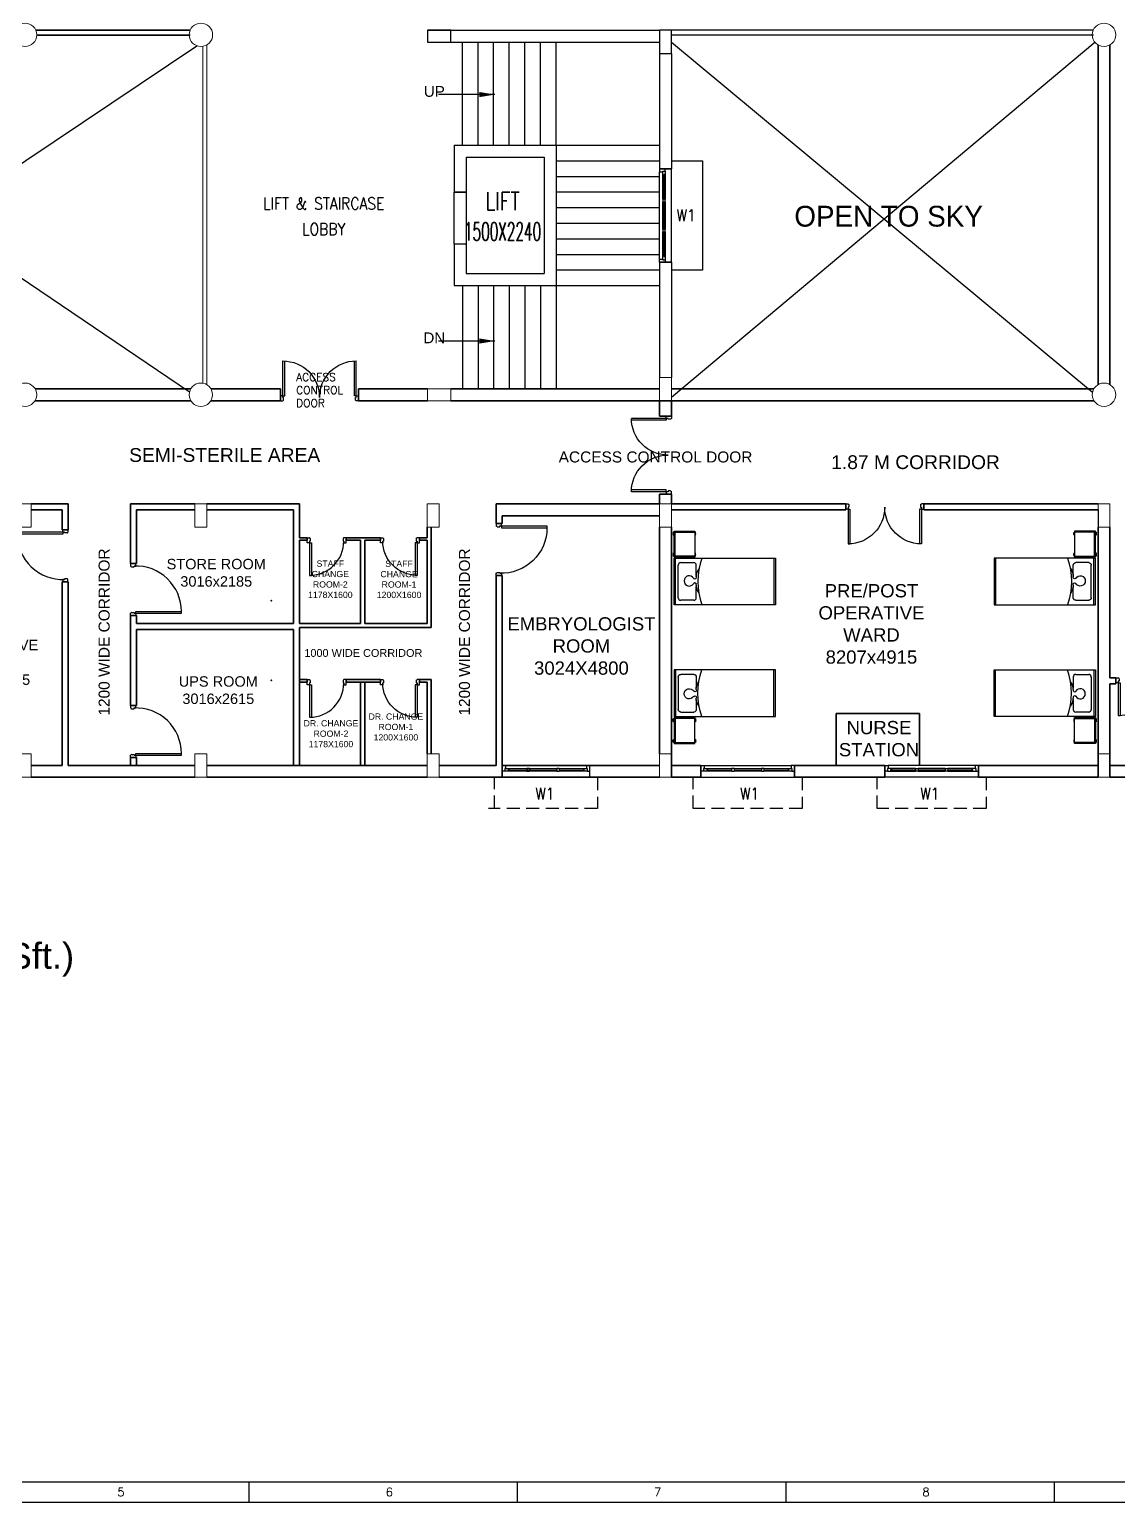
# Model space of a CAD drawing. Extents: x 2733443 to 3206532, y -1516114 to -1264405.
# Drawn here: x 3004107 to 3025039, y -1389320 to -1360984 of the extents above; entities that cross this region are included whole.
import ezdxf
from ezdxf.enums import TextEntityAlignment as Align

# ---------------------------------------------------------------- set-up
doc = ezdxf.new("R2010")
doc.units = 0
doc.header["$MEASUREMENT"] = 0
doc.linetypes.add('1', pattern=[0, 0, 0])
doc.linetypes.add('DASHED', pattern=[0.75, 0.5, -0.25])
doc.layers.get('0').update_dxf_attribs({"color": 250, "linetype": '1'})
for name, color, linetype in [('Chajja', 7, 'DASHED'), ('DOOR', 40, 'Continuous'), ('furniture', 33, 'Continuous'), ('Plan', 44, 'Continuous'), ('Railing', 34, '1'), ('stairscas', 7, 'Continuous'), ('TEXT', 5, '1'), ('TITLE', 7, 'Continuous'), ('W1', 7, 'Continuous')]:
    doc.layers.add(name, color=color, linetype=linetype)
for name, color, linetype, lineweight in [('Column', 162, 'Continuous', 13), ('WALL', 7, '1', 35), ('windows', 4, 'Continuous', 0)]:
    doc.layers.add(name, color=color, linetype=linetype, lineweight=lineweight)
doc.styles.add('ARI', font='arial.ttf')
doc.styles.add('ARIAL', font='arial.ttf')
doc.styles.add('MSK', font='g13f12w.shx')
doc.styles.add('ROMANS', font='romans.shx')
doc.styles.add('RT', font='romant.shx')
doc.dimstyles.new('MM', dxfattribs={"dimscale": 0, "dimtxt": 230, "dimasz": 60, "dimexe": 100, "dimexo": 0.0625, "dimgap": 25, "dimtad": 0, "dimdec": 0, "dimzin": 0, "dimdsep": 46, "dimtxsty": 'ROMANS', "dimblk": 'OBLIQUE', "dimcen": 0.09, "dimdle": 100, "dimclrd": 5, "dimclre": 5, "dimclrt": 6, "dimadec": 0, "dimazin": 0, "dimtfac": 1, "dimtdec": 0, "dimtofl": 0, "dimtmove": 1, "dimatfit": 3, "dimfxl": 1, "dimfrac": 2, "dimtolj": 1, "dimtzin": 0, "dimarcsym": 0})

# ---------------------------------------------------------------- blocks, each defined once
blk = doc.blocks.new('A$C1BA14061')
at = {"layer": 'TITLE'}
blk.add_line((202692, -139174), (1204, -139174), dxfattribs=at)
at = {"layer": 'TITLE', "color": 0}
for p, q in [((84942, -140464), (84942, -139174)), ((101948, -140464), (101948, -139174)), ((118954, -140464), (118954, -139174)), ((135959, -140464), (135959, -139174))]:
    blk.add_line(p, q, dxfattribs=at)
at = {"layer": 'TITLE', "color": 7}
blk.add_line((203982, -140464), (0, -140464), dxfattribs=at)
at = {"layer": 'TITLE', "color": 0, "style": 'ROMANS', "width": 1}
for s, p in [('5', (76802, -139799)), ('6', (93808, -139799)), ('7', (110813, -139799)), ('8', (127819, -139799))]:
    blk.add_text(s, height=535, dxfattribs=at).set_placement(p, align=Align.MIDDLE)
blk = doc.blocks.new('A$C5E6D2A54')
at = {"layer": 'furniture'}
for p, q in [((-442, 400), (-1342, 400)), ((-1342, 400), (-1342, -1550)), ((-442, 370), (-1342, 370)), ((-580, 319), (-1205, 319)), ((-442, -1550), (-442, 400)), ((-1254, 270), (-1254, 22)), ((-531, 22), (-531, 270)), ((-1010, -27), (-1205, -27)), ((-580, -27), (-796, -27)), ((-1342, -1520), (-442, -1520)), ((-1342, -1550), (-442, -1550))]:
    blk.add_line(p, q, dxfattribs=at)
at = {"layer": 'furniture', "extrusion": (0, 0, -1)}
for centre, major_axis, ratio, start_param, end_param in [((-1205, 270), (34.8, 34.8), 1, 3.926991, 5.497787), ((-580, 270), (-34.8, 34.8), 1, 0.785398, 2.356194), ((-1205, 22), (-34.8, 34.8), 1, 3.926991, 5.497787), ((-903, 107), (99, 0), 0.994805, 2.082243, 7.342535), ((-971, -1), (-3.7, 29), 1, 0.827079, 3.777674), ((-836, -1), (3.5, 29), 1, 2.514084, 5.464678), ((-580, 22), (34.8, 34.8), 1, 0.785398, 2.356194), ((-892, -1416), (0, 1357), 0.999449, -0.338206, 0.338206), ((-995, -243), (-153, 153), 1, 0.057548, 0.834547), ((-812, -243), (69, 205), 0.993949, -0.370916, 0.370916)]:
    blk.add_ellipse(centre, major_axis=major_axis, ratio=ratio, start_param=start_param, end_param=end_param, dxfattribs=at)
blk = doc.blocks.new('A$C258329DF')
at = {"layer": 'furniture'}
for p, q in [((242, 428), (742, 428)), ((242, 28), (242, 428)), ((260, 440), (260, 428)), ((320, 440), (260, 440)), ((261, 48), (261, 428)), ((320, 440), (320, 428)), ((661, 440), (661, 428)), ((721, 440), (661, 440)), ((721, 440), (721, 428)), ((722, 428), (722, 48)), ((742, 428), (742, 28)), ((742, 28), (242, 28)), ((260, 16), (260, 28)), ((320, 16), (260, 16)), ((722, 48), (261, 48)), ((320, 16), (320, 28)), ((661, 16), (661, 28)), ((721, 16), (661, 16)), ((721, 16), (721, 28))]:
    blk.add_line(p, q, dxfattribs=at)
for centre, start, end in [((290, 354), 71.0754, 108.9246), ((691, 354), 71.0754, 108.9246), ((290, 102), 251.0754, 288.9246), ((691, 102), 251.0754, 288.9246)]:
    blk.add_arc(centre, 91.1, start, end, dxfattribs=at)
blk = doc.blocks.new('A$C45A5314D')
at = {"layer": 'furniture', "ltscale": 0.75, "rotation": 270}
blk.add_blockref('A$C258329DF', (-1978, 1209), dxfattribs=at)
at = {"layer": 'furniture', "color": 233, "xscale": -1, "rotation": 90}
blk.add_blockref('A$C5E6D2A54', (-1550, -892), dxfattribs=at)
blk = doc.blocks.new('6w')
at = {"layer": 'Plan'}
for p, q in [((-36, 9.2), (-36, 0)), ((36, 9.2), (36, 0))]:
    blk.add_line(p, q, dxfattribs=at)
at = {"layer": 'Plan', "color": 143}
for p, q in [((-36, 9.2), (36, 9.2)), ((-33.5, 2.5), (-12.5, 2.5)), ((-33.5, 0), (33.5, 0)), ((-31, 4), (-31.5, 4)), ((-31.5, 3.3), (-31.5, 4)), ((-31.5, 3.6), (-12.5, 3.6)), ((-31.5, 3.3), (-31, 3.3)), ((-31, 4.5), (-31, 4)), ((-31, 2.5), (-31, 3.3)), ((-10.5, 3.6), (10.5, 3.6)), ((-10.5, 2.5), (10.5, 2.5)), ((34, 4.5), (12.5, 4.5)), ((12.5, 3.6), (31.5, 3.6)), ((12.5, 2.5), (33.5, 2.5)), ((31, 4.5), (31, 4)), ((31, 4), (31.5, 4)), ((31.5, 3.3), (31, 3.3)), ((31, 2.5), (31, 3.3)), ((31.5, 4), (31.5, 3.3))]:
    blk.add_line(p, q, dxfattribs=at)
at = {"layer": 'Plan', "color": 40}
for p, q in [((-12.5, 2.5), (-12.5, 4.5)), ((-12.5, 4.5), (-10.5, 4.5)), ((-10.5, 2.5), (-12.5, 2.5)), ((-10.5, 2.5), (-10.5, 4.5)), ((10.5, 4.5), (12.5, 4.5)), ((10.5, 2.5), (10.5, 4.5)), ((12.5, 2.5), (10.5, 2.5)), ((12.5, 2.5), (12.5, 4.5))]:
    blk.add_line(p, q, dxfattribs=at)
for points in [[(-34, 4.5), (-36, 4.5), (-36, 0), (-33.5, 0), (-33.5, 2.5), (-34, 2.5), (-34, 4.5)], [(34, 4.5), (36, 4.5), (36, 0), (33.5, 0), (33.5, 2.5), (34, 2.5), (34, 4.5)]]:
    blk.add_lwpolyline(points, close=True, dxfattribs=at)
at = {"layer": 'Plan', "color": 143}
for points in [[(-12.5, 4.5), (-34, 4.5)], [(10.5, 4.5), (-10.5, 4.5)]]:
    blk.add_lwpolyline(points, dxfattribs=at)
blk = doc.blocks.new('_Oblique')
at = {"color": 0, "linetype": 'ByBlock', "lineweight": -2}
blk.add_line((-0.5, -0.5), (0.5, 0.5), dxfattribs=at)
blk = doc.blocks.new('750')
at = {"layer": 'DOOR'}
for p, q in [((-50, 705), (-47.5, 705)), ((-35, 690), (-35, 692.5)), ((-50, 45), (-47.5, 45)), ((-35, 60), (-35, 57.5)), ((50, 45), (50, 80)), ((50, 80), (675, 80)), ((50, 45), (675, 45)), ((675, 45), (675, 80))]:
    blk.add_line(p, q, dxfattribs=at)
for points in [[(15, 690), (15, 705), (50, 705), (50, 750), (-50, 750), (-50, 705)], [(-35, 690), (15, 690)], [(15, 60), (15, 45), (50, 45), (50, 0), (-50, 0), (-50, 45)], [(-35, 60), (15, 60)]]:
    blk.add_lwpolyline(points, dxfattribs=at)
for centre, start, end in [((-35, 705), 180, 270), ((-35, 45), 90, 180)]:
    blk.add_arc(centre, 12.5, start, end, dxfattribs=at)
at = {"layer": 'DOOR', "color": 145}
blk.add_arc((15, 45), 660, 0, 90, dxfattribs=at)
blk = doc.blocks.new('21500')
at = {"layer": 'DOOR'}
for p, q in [((45, 100), (45, 770)), ((45, 770), (80, 770)), ((80, 100), (80, 770)), ((1420, 100), (1420, 770)), ((1455, 770), (1420, 770)), ((1455, 100), (1455, 770)), ((45, 100), (80, 100)), ((45, 0), (45, 2.5)), ((60, 15), (57.5, 15)), ((1455, 100), (1420, 100)), ((1440, 15), (1442.5, 15)), ((1455, 0), (1455, 2.5))]:
    blk.add_line(p, q, dxfattribs=at)
for points in [[(60, 65), (45, 65), (45, 100), (0, 100), (0, 0), (45, 0)], [(60, 15), (60, 65)], [(1440, 65), (1455, 65), (1455, 100), (1500, 100), (1500, 0), (1455, 0)], [(1440, 15), (1440, 65)]]:
    blk.add_lwpolyline(points, dxfattribs=at)
at = {"layer": 'DOOR', "color": 145}
for centre, start, end in [((45, 65), 0, 90), ((1455, 65), 90, 180)]:
    blk.add_arc(centre, 705, start, end, dxfattribs=at)
at = {"layer": 'DOOR'}
for centre, start, end in [((45, 15), 270, 0), ((1455, 15), 180, 270)]:
    blk.add_arc(centre, 12.5, start, end, dxfattribs=at)
blk = doc.blocks.new('A$C19B8274B')
at = {"layer": 'DOOR'}
for p, q in [((-45, 925), (-80, 925)), ((-80, 50), (-80, 925)), ((-45, 50), (-45, 925)), ((-45, 50), (-80, 50)), ((-955, -50), (-955, -47.5)), ((-940, -35), (-942.5, -35)), ((-60, -35), (-57.5, -35)), ((-45, -50), (-45, -47.5))]:
    blk.add_line(p, q, dxfattribs=at)
for points in [[(-940, 15), (-955, 15), (-955, 50), (-1000, 50), (-1000, -50), (-955, -50)], [(-940, -35), (-940, 15)], [(-60, 15), (-45, 15), (-45, 50), (0, 50), (0, -50), (-45, -50)], [(-60, -35), (-60, 15)]]:
    blk.add_lwpolyline(points, dxfattribs=at)
at = {"layer": 'DOOR', "color": 145}
blk.add_arc((-80, 50), 875, 90, 182.29244, dxfattribs=at)
at = {"layer": 'DOOR'}
for centre, start, end in [((-955, -35), 270, 0), ((-45, -35), 180, 270)]:
    blk.add_arc(centre, 12.5, start, end, dxfattribs=at)
blk = doc.blocks.new('ddoor')
at = {"layer": 'DOOR', "lineweight": 25}
for p, q in [((50, 0), (-50, 0)), ((-50, 0), (-50, -45)), ((50, -45), (50, 0)), ((-50, -45), (-47, -45)), ((-35, -60), (-35, -57)), ((-35, -60), (15, -60)), ((15, -60), (15, -45)), ((15, -45), (50, -45)), ((50, -45), (720, -45)), ((50, -45), (50, -80)), ((50, -80), (720, -80)), ((-50, -1500), (-50, -1455)), ((-50, -1455), (-47, -1455)), ((50, -1500), (-50, -1500)), ((50, -1500), (-50, -1500)), ((-35, -1440), (-35, -1442)), ((-35, -1440), (15, -1440)), ((15, -1440), (15, -1455)), ((15, -1455), (50, -1455)), ((50, -1420), (720, -1420)), ((50, -1455), (50, -1420)), ((50, -1455), (720, -1455)), ((50, -1455), (50, -1500))]:
    blk.add_line(p, q, dxfattribs=at)
for centre, start, end in [((-35, -45), 180, 270), ((-35, -1455), 90, 180)]:
    blk.add_arc(centre, 12.5, start, end, dxfattribs=at)
at = {"layer": 'DOOR', "color": 146, "lineweight": 25, "true_color": 0x105689}
for centre, start, end in [((15, -45), 270, 0), ((15, -1455), 0, 90)]:
    blk.add_arc(centre, 705, start, end, dxfattribs=at)

msp = doc.modelspace()

# ---------------------------------------------------------------- linework, layer by layer
at = {"layer": 'Chajja', "linetype": 'DASHED', "ltscale": 500}
for p, q in [((3013052.4267, -1375969.7761), (3013052.4267, -1375369.776)), ((3015037.4267, -1375369.776), (3015037.4267, -1375969.7761)), ((3015037.4267, -1375969.7761), (3012937.4267, -1375969.7761))]:
    msp.add_line(p, q, dxfattribs=at)
for points in [[(3018974.6362, -1375369.776), (3018974.6362, -1375969.7761), (3016874.6362, -1375969.7761), (3016874.6362, -1375369.776)], [(3022513.265, -1375369.776), (3022513.265, -1375969.7761), (3020413.265, -1375969.7761), (3020413.265, -1375369.776)]]:
    msp.add_lwpolyline(points, dxfattribs=at)
at = {"layer": 'Column'}
for points in [[(3016456.5884, -1367679.7761), (3016226.5884, -1367679.7761), (3016226.5884, -1368129.7761), (3016456.5884, -1368129.7761)], [(3011763.4867, -1367899.7761), (3011763.4867, -1368129.7761), (3012213.4867, -1368129.7761), (3012213.4867, -1367899.7761)], [(3003906.5984, -1370109.7761), (3004136.5984, -1370109.7761), (3004136.5984, -1370559.7761), (3003906.5984, -1370559.7761)], [(3007288.265, -1370109.7761), (3007518.265, -1370109.7761), (3007518.265, -1370559.7761), (3007288.265, -1370559.7761)], [(3011757.4267, -1370109.7761), (3011987.4267, -1370109.7761), (3011987.4267, -1370559.7761), (3011757.4267, -1370559.7761)], [(3016456.5884, -1370109.7761), (3016226.5884, -1370109.7761), (3016226.5884, -1370559.7761), (3016456.5884, -1370559.7761)], [(3024893.265, -1370109.7761), (3024663.265, -1370109.7761), (3024663.265, -1370559.7761), (3024893.265, -1370559.7761)], [(3003906.5984, -1374919.7761), (3004136.5984, -1374919.7761), (3004136.5984, -1375369.7761), (3003906.5984, -1375369.7761)], [(3007518.265, -1374919.7761), (3007288.265, -1374919.7761), (3007288.265, -1375369.7761), (3007518.265, -1375369.7761)], [(3011987.4267, -1374919.7761), (3011757.4267, -1374919.7761), (3011757.4267, -1375369.7761), (3011987.4267, -1375369.7761)], [(3016456.5884, -1374919.7761), (3016226.5884, -1374919.7761), (3016226.5884, -1375369.7761), (3016456.5884, -1375369.7761)], [(3024893.265, -1374919.7761), (3024663.265, -1374919.7761), (3024663.265, -1375369.7761), (3024893.265, -1375369.7761)]]:
    msp.add_lwpolyline(points, close=True, dxfattribs=at)
at = {"layer": 'Column', "color": 3}
for centre in [(3004021.5984, -1361087.2761), (3007404.766, -1361087.2761), (3024778.265, -1361087.2761), (3004021.5984, -1368009.7761), (3007403.265, -1368009.7761), (3024778.265, -1368009.7761)]:
    msp.add_circle(centre, 225, dxfattribs=at)
at = {"layer": 'furniture'}
for p, q in [((3024213.265, -1370224.7761), (3024663.265, -1370224.7761)), ((3024663.265, -1370224.7761), (3024663.265, -1371224.7761))]:
    msp.add_line(p, q, dxfattribs=at)
at = {"layer": 'Plan'}
for p, q in [((3013202.4267, -1375369.7761), (3013202.4267, -1375139.7761)), ((3014887.4267, -1375369.7761), (3014887.4267, -1375139.7761))]:
    msp.add_line(p, q, dxfattribs=at)
at = {"layer": 'Plan', "color": 143}
for p, q in [((3013202.4267, -1375139.7761), (3014824.9267, -1375139.7761)), ((3013087.4267, -1375369.7761), (3014887.4267, -1375369.7761)), ((3013789.9267, -1375252.2761), (3013252.4267, -1375252.2761)), ((3013264.9267, -1375202.2761), (3013789.9267, -1375202.2761)), ((3013314.9267, -1375221.0261), (3013314.9267, -1375239.7761)), ((3013314.9267, -1375221.0261), (3013327.4267, -1375221.0261)), ((3013314.9267, -1375229.9515), (3013789.9267, -1375229.9515)), ((3013327.4267, -1375239.7761), (3013314.9267, -1375239.7761)), ((3013327.4267, -1375202.2761), (3013327.4267, -1375221.0261)), ((3013327.4267, -1375252.2761), (3013327.4267, -1375239.7761)), ((3013724.9267, -1375202.2761), (3014249.9267, -1375202.2761)), ((3013724.9267, -1375229.9515), (3014249.9267, -1375229.9515)), ((3014249.9267, -1375252.2761), (3013724.9267, -1375252.2761)), ((3014299.9267, -1375202.2761), (3014824.9267, -1375202.2761)), ((3014299.9267, -1375229.9515), (3014774.9267, -1375229.9515)), ((3014837.4267, -1375252.2761), (3014299.9267, -1375252.2761)), ((3014762.4267, -1375202.2761), (3014762.4267, -1375221.0261)), ((3014774.9267, -1375221.0261), (3014762.4267, -1375221.0261)), ((3014762.4267, -1375239.7761), (3014774.9267, -1375239.7761)), ((3014762.4267, -1375252.2761), (3014762.4267, -1375239.7761)), ((3014774.9267, -1375239.7761), (3014774.9267, -1375221.0261))]:
    msp.add_line(p, q, dxfattribs=at)
at = {"layer": 'Plan', "color": 40}
for p, q in [((3013202.4267, -1375252.2761), (3013202.4267, -1375139.7761)), ((3013202.4267, -1375139.7761), (3013264.9267, -1375139.7761)), ((3013264.9267, -1375139.7761), (3013264.9267, -1375202.2761)), ((3014887.4267, -1375139.7761), (3014824.9267, -1375139.7761)), ((3014824.9267, -1375139.7761), (3014824.9267, -1375202.2761)), ((3014887.4267, -1375252.2761), (3014887.4267, -1375139.7761)), ((3013252.4267, -1375252.2761), (3013202.4267, -1375252.2761)), ((3013264.9267, -1375202.2761), (3013252.4267, -1375202.2761)), ((3013252.4267, -1375202.2761), (3013252.4267, -1375252.2761)), ((3013252.4267, -1375252.2761), (3013252.4267, -1375252.2761)), ((3013674.9267, -1375202.2761), (3013674.9267, -1375252.2761)), ((3013724.9267, -1375202.2761), (3013674.9267, -1375202.2761)), ((3013674.9267, -1375252.2761), (3013724.9267, -1375252.2761)), ((3013724.9267, -1375202.2761), (3013724.9267, -1375252.2761)), ((3014299.9267, -1375202.2761), (3014249.9267, -1375202.2761)), ((3014249.9267, -1375202.2761), (3014249.9267, -1375252.2761)), ((3014249.9267, -1375252.2761), (3014299.9267, -1375252.2761)), ((3014299.9267, -1375202.2761), (3014299.9267, -1375252.2761)), ((3014824.9267, -1375202.2761), (3014837.4267, -1375202.2761)), ((3014837.4267, -1375202.2761), (3014837.4267, -1375252.2761)), ((3014837.4267, -1375252.2761), (3014887.4267, -1375252.2761)), ((3014837.4267, -1375252.2761), (3014837.4267, -1375252.2761))]:
    msp.add_line(p, q, dxfattribs=at)
at = {"layer": 'Railing', "color": 251, "lineweight": 5}
for p, q in [((3007518.265, -1361281.5516), (3007518.265, -1367816.3853)), ((3007443.265, -1361308.9579), (3007443.265, -1367788.3602))]:
    msp.add_line(p, q, dxfattribs=at)
at = {"layer": 'stairscas', "color": 251, "ltscale": 500}
for p, q in [((3011763.4867, -1360994.7761), (3016226.5884, -1360994.7761)), ((3024573.1583, -1360994.7761), (3016456.5884, -1360994.7761)), ((2997346.8754, -1361294.093), (3007185.0383, -1367954.9847)), ((2997459.8215, -1367909.7761), (3007325.2807, -1361297.7686)), ((3011763.4867, -1361224.7761), (3016226.5884, -1361224.7761)), ((3012436.5884, -1363209.7761), (3012436.5884, -1361224.7761)), ((3012736.5884, -1363209.7761), (3012736.5884, -1361224.7761)), ((3013036.5884, -1363209.7761), (3013036.5884, -1361224.7761)), ((3013336.5884, -1363209.7761), (3013336.5884, -1361224.7761)), ((3013636.5884, -1363209.7761), (3013636.5884, -1361224.7761)), ((3013936.5884, -1363209.7761), (3013936.5884, -1361224.7761)), ((3014236.5884, -1363209.7761), (3014236.5884, -1361224.7761)), ((3024573.1583, -1361094.7761), (3016456.5884, -1361094.7761)), ((3016456.5884, -1361224.7761), (3024558.0421, -1367963.6584)), ((3016456.5884, -1368054.7761), (3024604.2667, -1361229.9281)), ((3016226.5884, -1361444.7761), (3016226.5884, -1363662.2761)), ((3016456.5884, -1361444.7761), (3016456.5884, -1363662.2761)), ((3012276.5884, -1363209.7761), (3012276.5884, -1364114.3082)), ((3012276.5884, -1363209.7761), (3014236.5884, -1363209.7761)), ((3014236.5884, -1363209.7761), (3016226.5884, -1363209.7761)), ((3014236.5884, -1363209.7761), (3014236.5884, -1365909.7761)), ((3012506.5884, -1363439.7761), (3012506.5884, -1364114.3082)), ((3012506.5884, -1363439.7761), (3014006.5884, -1363439.7761)), ((3014006.5884, -1363439.7761), (3014006.5884, -1365679.7761)), ((3014236.5884, -1363509.7761), (3016226.5884, -1363509.7761)), ((3014236.5884, -1363809.7761), (3016226.5884, -1363809.7761)), ((3016226.5884, -1363662.2761), (3016456.5884, -1363662.2761)), ((3012506.5884, -1364114.3082), (3012276.5884, -1364114.3082)), ((3014236.5884, -1364109.7761), (3016226.5884, -1364109.7761)), ((3014236.5884, -1364409.7761), (3016226.5884, -1364409.7761)), ((3014236.5884, -1364709.7761), (3016226.5884, -1364709.7761)), ((3012506.5884, -1365114.3082), (3012276.5884, -1365114.3082)), ((3012276.5884, -1365114.3082), (3012276.5884, -1365909.7761)), ((3012506.5884, -1365114.3082), (3012506.5884, -1365679.7761)), ((3014236.5884, -1365009.7761), (3016226.5884, -1365009.7761)), ((3014236.5884, -1365309.7761), (3016226.5884, -1365309.7761)), ((3016226.5884, -1365462.2761), (3016226.5884, -1367679.7761)), ((3016226.5884, -1365462.2761), (3016456.5884, -1365462.2761)), ((3016456.5884, -1365462.2761), (3016456.5884, -1367679.7761)), ((3012506.5884, -1365679.7761), (3014006.5884, -1365679.7761)), ((3014236.5884, -1365609.7761), (3016226.5884, -1365609.7761)), ((3012276.5884, -1365909.7761), (3014236.5884, -1365909.7761)), ((3012436.5884, -1365909.7761), (3012436.5884, -1367899.7761)), ((3012736.5884, -1365909.7761), (3012736.5884, -1367899.7761)), ((3013036.5884, -1365909.7761), (3013036.5884, -1367899.7761)), ((3013336.5884, -1365909.7761), (3013336.5884, -1367899.7761)), ((3013636.5884, -1365909.7761), (3013636.5884, -1367899.7761)), ((3013936.5884, -1365909.7761), (3013936.5884, -1367899.7761)), ((3014236.5884, -1365909.7761), (3016226.5884, -1365909.7761)), ((3014236.5884, -1365909.7761), (3014236.5884, -1367899.7761))]:
    msp.add_line(p, q, dxfattribs=at)
for points in [[(3011763.4867, -1360994.7761), (3011763.4867, -1361224.7761), (3012213.4867, -1361224.7761), (3012213.4867, -1360994.7761)], [(3016456.5884, -1360994.7761), (3016226.5884, -1360994.7761), (3016226.5884, -1361444.7761), (3016456.5884, -1361444.7761)], [(3012276.5884, -1364114.3082), (3012506.5884, -1364114.3082), (3012506.5884, -1365114.3082), (3012276.5884, -1365114.3082)]]:
    msp.add_lwpolyline(points, close=True, dxfattribs=at)
msp.add_lwpolyline([(3016456.5883, -1363512.2761), (3017056.5884, -1363512.2761), (3017056.5884, -1365612.2761), (3016456.5883, -1365612.2761)], dxfattribs=at)
at = {"layer": 'WALL'}
for p, q in [((3007199.6593, -1360994.7761), (3004226.705, -1360994.7761)), ((3007199.6593, -1361094.7761), (3004246.4733, -1361094.7761)), ((3024663.265, -1361280.6669), (3024663.265, -1367816.3853)), ((3024893.265, -1361280.6669), (3024893.265, -1367816.3853)), ((3004217.8762, -1367899.7761), (3007206.9872, -1367899.7761)), ((3007599.5429, -1367899.7761), (3008936.6353, -1367899.7761)), ((3008936.6353, -1368129.7761), (3008936.6353, -1367899.7761)), ((3010436.6353, -1367899.7761), (3011763.4867, -1367899.7761)), ((3010436.6353, -1368129.7761), (3010436.6353, -1367899.7761)), ((3012213.4867, -1367899.7761), (3016226.5884, -1367899.7761)), ((3016456.5884, -1367899.7761), (3024581.9872, -1367899.7761)), ((3004211.927, -1368129.7761), (3007212.9364, -1368129.7761)), ((3007593.5937, -1368129.7761), (3008936.6353, -1368129.7761)), ((3010436.6353, -1368129.7761), (3011763.4867, -1368129.7761)), ((3012213.4867, -1368129.7761), (3024587.9364, -1368129.7761)), ((3016226.5884, -1368420.1045), (3016226.5884, -1368129.7761)), ((3016456.5884, -1368420.1045), (3016456.5884, -1368134.6009)), ((3016226.5884, -1368420.1045), (3016456.5884, -1368420.1045)), ((3016226.5884, -1370109.7761), (3016226.5884, -1369920.1045)), ((3016456.5884, -1370109.7761), (3016456.5884, -1369920.1045)), ((3004853.5984, -1370109.7761), (3004136.5984, -1370109.7761)), ((3004136.5984, -1370224.7761), (3004738.5984, -1370224.7761)), ((3004738.5984, -1370224.7761), (3004738.5984, -1370609.7761)), ((3004853.5984, -1370109.7761), (3004853.5984, -1370609.7761)), ((3006053.5984, -1370109.7761), (3007288.265, -1370109.7761)), ((3006053.5984, -1370109.7761), (3006053.5984, -1371259.7761)), ((3006168.5984, -1370224.7761), (3007288.265, -1370224.7761)), ((3006168.5984, -1370224.7761), (3006168.5984, -1371259.7761)), ((3007518.265, -1370109.7761), (3008884.4267, -1370109.7761)), ((3007518.265, -1370224.7761), (3008884.4267, -1370224.7761)), ((3008884.4267, -1370109.7761), (3009299.4267, -1370109.7761)), ((3008884.4267, -1370224.7761), (3009184.4267, -1370224.7761)), ((3009184.4267, -1370224.7761), (3009184.4267, -1372409.7761)), ((3009299.4267, -1370109.7761), (3009299.4267, -1370759.7761)), ((3016226.5884, -1370109.7761), (3013087.4267, -1370109.7761)), ((3013087.4267, -1370489.7761), (3013087.4267, -1370109.7761)), ((3016226.5884, -1370339.7761), (3013202.4267, -1370339.7761)), ((3013202.4267, -1370489.7761), (3013202.4267, -1370339.7761)), ((3016456.5884, -1370109.7761), (3019809.9267, -1370109.7761)), ((3016456.5884, -1370224.7761), (3019809.9267, -1370224.7761)), ((3019809.9267, -1370109.7761), (3019809.9267, -1370224.7761)), ((3021309.9267, -1370109.7761), (3024663.265, -1370109.7761)), ((3021309.9267, -1370109.7761), (3021309.9267, -1370224.7761)), ((3021309.9267, -1370224.7761), (3024087.8327, -1370224.7761)), ((3024087.8327, -1370109.7761), (3024663.265, -1370109.7761)), ((3024087.8327, -1370224.7761), (3024663.265, -1370224.7761)), ((3004738.5984, -1370609.7761), (3004853.5984, -1370609.7761)), ((3011757.4267, -1370559.7761), (3011757.4267, -1370759.7761)), ((3011837.4267, -1370559.7761), (3011837.4267, -1372489.7761)), ((3013202.4267, -1370489.7761), (3013087.4267, -1370489.7761)), ((3016226.5884, -1370559.7761), (3016226.5884, -1373139.7761)), ((3016456.5884, -1370559.7761), (3016456.5884, -1375139.7761)), ((3024663.265, -1370559.7761), (3024663.265, -1371689.7761)), ((3024893.265, -1370559.7761), (3024893.265, -1371689.7761)), ((3009449.4267, -1370759.7761), (3009299.4267, -1370759.7761)), ((3009299.4267, -1370809.7761), (3009299.4267, -1372409.7761)), ((3009449.4267, -1370809.7761), (3009299.4267, -1370809.7761)), ((3009449.4267, -1370759.7761), (3009449.4267, -1370809.7761)), ((3010857.4267, -1370759.7761), (3010199.4267, -1370759.7761)), ((3010199.4267, -1370759.7761), (3010199.4267, -1370809.7761)), ((3010477.8459, -1370809.7761), (3010199.4267, -1370809.7761)), ((3010477.8459, -1370809.7761), (3010477.8459, -1372409.7761)), ((3010557.8459, -1370809.7761), (3010557.8459, -1372409.7761)), ((3010857.4267, -1370809.7761), (3010557.8459, -1370809.7761)), ((3010857.4267, -1370759.7761), (3010857.4267, -1370809.7761)), ((3011757.4267, -1370759.7761), (3011607.4267, -1370759.7761)), ((3011607.4267, -1370759.7761), (3011607.4267, -1370809.7761)), ((3011757.4267, -1370809.7761), (3011607.4267, -1370809.7761)), ((3011757.4267, -1370809.7761), (3011757.4267, -1372409.7761)), ((3006168.5984, -1371259.7761), (3006053.5984, -1371259.7761)), ((3013087.4267, -1375139.7761), (3013087.4267, -1371489.7761)), ((3013202.4267, -1371489.7761), (3013087.4267, -1371489.7761)), ((3013202.4267, -1375369.7761), (3013202.4267, -1371489.7761)), ((3004738.5984, -1371609.7761), (3004738.5984, -1375139.7761)), ((3004738.5984, -1371609.7761), (3004853.5984, -1371609.7761)), ((3004853.5984, -1371609.7761), (3004853.5984, -1375139.7761)), ((3024663.265, -1371689.7761), (3024663.265, -1375139.7761)), ((3024893.265, -1371689.7761), (3024893.265, -1373454.7761)), ((3006168.5984, -1372259.7761), (3006053.5984, -1372259.7761)), ((3006053.5984, -1372259.7761), (3006053.5984, -1373989.7761)), ((3006168.5984, -1372259.7761), (3006168.5984, -1372409.7761)), ((3006168.5984, -1372409.7761), (3009184.4267, -1372409.7761)), ((3006168.5984, -1372524.7761), (3006168.5984, -1372624.7761)), ((3006168.5984, -1372524.7761), (3009184.4267, -1372524.7761)), ((3006168.5984, -1372624.7761), (3006168.5984, -1373989.7761)), ((3009184.4267, -1372524.7761), (3009184.4267, -1372624.7761)), ((3009184.4267, -1372624.7761), (3009184.4267, -1375139.7761)), ((3010477.8459, -1372409.7761), (3009299.4267, -1372409.7761)), ((3009299.4267, -1372489.7761), (3009299.4267, -1375139.7761)), ((3011837.4267, -1372489.7761), (3009299.4267, -1372489.7761)), ((3011757.4267, -1372409.7761), (3010557.8459, -1372409.7761)), ((3009299.4267, -1375139.7761), (3009299.4267, -1372739.7761)), ((3016226.5884, -1373139.7761), (3016226.5884, -1374919.7761)), ((3009449.4267, -1373489.7761), (3009299.4267, -1373489.7761)), ((3009449.4267, -1373489.7761), (3009449.4267, -1373539.7761)), ((3010199.4267, -1373489.7761), (3010199.4267, -1373539.7761)), ((3010199.4267, -1373489.7761), (3010857.4267, -1373489.7761)), ((3010857.4267, -1373539.7761), (3010857.4267, -1373489.7761)), ((3011837.4267, -1373489.7761), (3011607.4267, -1373489.7761)), ((3011607.4267, -1373539.7761), (3011607.4267, -1373489.7761)), ((3011837.4267, -1373489.7761), (3011837.4267, -1374919.7761)), ((3025008.265, -1373454.7761), (3024893.265, -1373454.7761)), ((3025008.265, -1373456.6066), (3025008.265, -1373571.6066)), ((3009449.4267, -1373539.7761), (3009299.4267, -1373539.7761)), ((3010460.3459, -1373539.7761), (3010199.4267, -1373539.7761)), ((3010857.4267, -1373539.7761), (3010460.3459, -1373539.7761)), ((3010477.028, -1373539.7761), (3010477.028, -1375139.7761)), ((3010557.028, -1373539.7761), (3010557.028, -1375139.7761)), ((3011757.4267, -1373539.7761), (3011607.4267, -1373539.7761)), ((3011757.4267, -1373539.7761), (3011757.4267, -1374919.7761)), ((3024893.265, -1373569.7761), (3024893.265, -1375139.7761)), ((3025008.265, -1373569.7761), (3024893.265, -1373569.7761)), ((3006168.5984, -1373989.7761), (3006053.5984, -1373989.7761)), ((3019626.4189, -1375139.7761), (3019626.4189, -1374139.7761)), ((3019626.4189, -1374139.7761), (3021226.4189, -1374139.7761)), ((3021226.4189, -1374139.7761), (3021226.4189, -1375139.7761)), ((3004738.5984, -1375139.7761), (3004136.5984, -1375139.7761)), ((3005336.5984, -1375139.7761), (3004853.5984, -1375139.7761)), ((3007288.265, -1375139.7761), (3005336.5984, -1375139.7761)), ((3006053.5984, -1374989.7761), (3006053.5984, -1375139.7761)), ((3006168.5984, -1374989.7761), (3006053.5984, -1374989.7761)), ((3006168.5984, -1374989.7761), (3006168.5984, -1375139.7761)), ((3009184.4267, -1375139.7761), (3007518.265, -1375139.7761)), ((3009354.9317, -1375139.7761), (3009083.265, -1375139.7761)), ((3011757.4267, -1375139.7761), (3009354.9317, -1375139.7761)), ((3013087.4267, -1375139.7761), (3011987.4267, -1375139.7761)), ((3016226.5884, -1375139.7761), (3013202.4267, -1375139.7761)), ((3016456.5884, -1375369.7761), (3016456.5884, -1374919.7761)), ((3016456.5884, -1375139.7761), (3017024.6362, -1375139.7761)), ((3018824.6362, -1375139.7761), (3020563.265, -1375139.7761)), ((3022363.265, -1375139.7761), (3024663.265, -1375139.7761)), ((3024663.265, -1375369.7761), (3024663.265, -1374919.7761)), ((3024893.265, -1375369.7761), (3024893.265, -1374919.7761)), ((3026693.265, -1375139.7761), (3024893.265, -1375139.7761)), ((3007288.265, -1375369.7761), (3004136.5984, -1375369.7761)), ((3007518.265, -1375369.7761), (3011757.4267, -1375369.7761)), ((3011987.4267, -1375369.7761), (3016226.5884, -1375369.7761)), ((3016456.5884, -1375369.7761), (3017024.6362, -1375369.7761)), ((3018824.6362, -1375369.7761), (3020563.265, -1375369.7761)), ((3022363.265, -1375369.7761), (3024663.265, -1375369.7761)), ((3026693.265, -1375369.7761), (3024893.265, -1375369.7761))]:
    msp.add_line(p, q, dxfattribs=at)
at = {"layer": 'WALL', "linetype": 'ByBlock'}
for p, q in [((3016226.5884, -1368420.1045), (3016456.5884, -1368420.1045)), ((3016226.5884, -1369920.1045), (3016456.5884, -1369920.1045))]:
    msp.add_line(p, q, dxfattribs=at)
at = {"layer": 'WALL'}
for points in [[(3017024.6362, -1375139.7761), (3017024.6362, -1375369.7761)], [(3018824.6362, -1375369.7761), (3018824.6362, -1375139.7761)], [(3020563.265, -1375369.7761), (3020563.265, -1375139.7761)], [(3022363.265, -1375369.7761), (3022363.265, -1375139.7761)]]:
    msp.add_lwpolyline(points, dxfattribs=at)
for p in [(3008756.7021, -1371973.1095), (3008756.7021, -1373501.4428)]:
    msp.add_point(p, dxfattribs=at)

# ---------------------------------------------------------------- block references
at = {"layer": 'DOOR', "linetype": 'Continuous', "xscale": -1}
for name, p, rotation in [('21500', (3019809.9267, -1370109.7761), 180), ('A$C19B8274B', (3013137.4267, -1370489.7761), 270)]:
    msp.add_blockref(name, p, dxfattribs=dict(at, rotation=rotation))
at = {"layer": 'DOOR', "linetype": 'Continuous'}
for p, rotation in [((3004796.0984, -1370609.7761), 89.99999999999999), ((3006103.5984, -1372259.7761), 270), ((3006103.5984, -1374989.7761), 270)]:
    msp.add_blockref('A$C19B8274B', p, dxfattribs=dict(at, rotation=rotation))
at = {"layer": 'DOOR', "rotation": 270}
for p in [(3009449.4267, -1370809.7761), (3009449.4267, -1373539.7761), (3025008.265, -1373504.7761)]:
    msp.add_blockref('750', p, dxfattribs=at)
at = {"layer": 'DOOR', "xscale": -1, "rotation": 90}
for p in [(3011607.4267, -1370809.7761), (3011607.4267, -1373539.7761)]:
    msp.add_blockref('750', p, dxfattribs=at)
at = {"layer": 'furniture', "linetype": 'Continuous'}
for p, rotation in [((3018456.5886, -1371602.2757), 1.312676984357939e-05), ((3022663.2648, -1373752.2766), 180.0000131267697)]:
    msp.add_blockref('A$C45A5314D', p, dxfattribs=dict(at, rotation=rotation))
at = {"layer": 'furniture', "linetype": 'Continuous', "xscale": -1}
for p, rotation in [((3022663.2648, -1371602.2757), 359.9999868732302), ((3018456.5886, -1373752.2776), 179.9999868732302)]:
    msp.add_blockref('A$C45A5314D', p, dxfattribs=dict(at, rotation=rotation))
at = {"layer": 'stairscas', "color": 251, "ltscale": 500, "xscale": -25, "yscale": 25, "zscale": 24.99999999999242, "rotation": 270}
msp.add_blockref('6w', (3016226.5884, -1364562.2761), dxfattribs=at)
at = {"layer": 'TITLE', "xscale": 0.3035552556082519, "yscale": 0.3035553943041123, "zscale": 0.3035553665695551}
msp.add_blockref('A$C1BA14061', (2982551.6742, -1346681.9547), dxfattribs=at)
at = {"layer": 'WALL', "xscale": -1, "rotation": 270}
msp.add_blockref('ddoor', (3010436.6353, -1368079.7761), dxfattribs=at)
at = {"layer": 'WALL', "xscale": -1}
msp.add_blockref('ddoor', (3016406.5884, -1368420.1045), dxfattribs=at)
at = {"layer": 'windows', "yscale": 25, "rotation": 180}
for p, xscale, zscale in [((3017924.6362, -1375139.7761), -25, 24.99999999999242), ((3021463.265, -1375139.7761), 25, 25)]:
    msp.add_blockref('6w', p, dxfattribs=dict(at, xscale=xscale, zscale=zscale))

# ---------------------------------------------------------------- texts
at = {"layer": 'stairscas', "color": 251, "ltscale": 500, "style": 'ARI'}
for s, p in [('UP', (3011895.4825, -1362278.9141)), ('DN', (3011895.4825, -1367019.9115))]:
    msp.add_text(s, height=208.08, dxfattribs=at).set_placement(p, align=Align.CENTER)
at = {"layer": 'stairscas', "color": 251, "ltscale": 500, "width": 0.85}
for s, style, p in [('LIFT & STAIRCASE', 'RT', (3009767.5055, -1364445.8155)), ('W1', 'ROMANS', (3016739.9225, -1364674.4567)), ('LOBBY', 'RT', (3009767.5055, -1364939.2944))]:
    msp.add_text(s, height=230, dxfattribs=dict(at, style=style)).set_placement(p, align=Align.CENTER)
at = {"layer": 'stairscas', "color": 251, "ltscale": 500, "attachment_point": 8}
for s, insert, char_height, width, style in [('{\\W0.75;LIFT\\P\\W0.55;1500X2240}', (3013208.7739, -1365044.6064), 350, 1732.234699, 'ROMANS'), ('OPEN TO SKY', (3020634.2178, -1364781.7117), 400, 8187.231718, 'MSK')]:
    msp.add_mtext(s, dxfattribs=dict(at, insert=insert, char_height=char_height, width=width, style=style))
at = {"layer": 'TEXT', "style": 'ARIAL'}
for s, height, p in [('ACCESS CONTROL DOOR', 212.5, (3016151.1318, -1369377.1499)), ('1000 WIDE CORRIDOR', 150, (3010529.794, -1373097.6389))]:
    msp.add_text(s, height=height, dxfattribs=at).set_placement(p, align=Align.BOTTOM_CENTER)
for p in [(3005713.1592, -1372574.5907), (3012645.4419, -1372574.5907)]:
    msp.add_text('1200 WIDE CORRIDOR', height=212.5, rotation=90, dxfattribs=at).set_placement(p, align=Align.BOTTOM_CENTER)
at = {"layer": 'TEXT', "insert": (3009236.8983, -1367596.4022), "char_height": 150, "attachment_point": 1, "style": 'ROMANS'}
msp.add_mtext_dynamic_manual_height_columns('ACCESS CONTROL DOOR', width=1212.859684, gutter_width=1000, heights=[0], dxfattribs=at)
at = {"layer": 'TEXT', "attachment_point": 5, "style": 'ARIAL'}
for s, insert, char_height, width in [('STORE ROOM\\P3016x2185', (3007700.178, -1371435.6767), 200, 2061.081547), ('STAFF CHANGE\\PROOM-2\\P1178X1600', (3009894.6099, -1371559.7703), 120, 1089.045933), ('STAFF CHANGE\\PROOM-1\\P1200X1600', (3011216.6848, -1371561.3832), 120, 1082.252715), ('PRE/POST \\POPERATIVE WARD\\P8207x4915', (3020304.7481, -1372419.9536), 255, 2454.157572), ('EMBRYOLOGIST\\PROOM\\P3024X4800', (3014724.9222, -1372844.6348), 255, 2714.454664), ('AUTOCLAVE\\PROOM\\P2639x4915', (3003429.4894, -1373159.7911), 200, 1382.810368), ('UPS ROOM\\P3016x2615', (3007739.6077, -1373693.6163), 200, 2253.017537), ('DR. CHANGE\\PROOM-2\\P1178X1600', (3009906.6503, -1374531.0079), 120, 1786.825377), ('DR. CHANGE\\PROOM-1\\P1200X1600', (3011156.063, -1374401.9066), 120, 1786.825377), ('NURSE STATION', (3020449.2035, -1374627.5777), 255, 2454.157572), ('PLINTH AREA - 502.94 Sq.M. (5412 Sft.)', (2998561.7722, -1378878.6348), 500, 16142.689333)]:
    msp.add_mtext(s, dxfattribs=dict(at, insert=insert, char_height=char_height, width=width))
at = {"layer": 'W1', "color": 7, "style": 'ROMANS', "width": 0.85}
for p in [(3014023.0385, -1375799.1918), (3017960.248, -1375799.1918), (3021427.6532, -1375799.1918)]:
    msp.add_text('W1', height=230, dxfattribs=at).set_placement(p, align=Align.CENTER)
at = {"layer": 'WALL', "color": 7, "linetype": 'Continuous', "char_height": 264.49632, "width": 5098.697886, "attachment_point": 5, "style": 'ARIAL'}
for s, insert in [('\\pxt17; SEMI-STERILE AREA', (3007810.9904, -1369171.655)), ('\\pxt17;1.87 M CORRIDOR ', (3021152.5179, -1369309.3556))]:
    msp.add_mtext(s, dxfattribs=dict(at, insert=insert))

# ---------------------------------------------------------------- leaders
at = {"layer": 'stairscas', "color": 251, "ltscale": 500}
for points in [[(3013062.1357, -1362235.8242), (3011977.4943, -1362235.8242)], [(3013062.1357, -1366976.8216), (3011977.4943, -1366976.8216)]]:
    msp.add_leader(points, dimstyle='MM', override={"dimscale": 1, "dimasz": 300, "dimclrd": 256}, dxfattribs=at)

doc.saveas('drawing.dxf')
